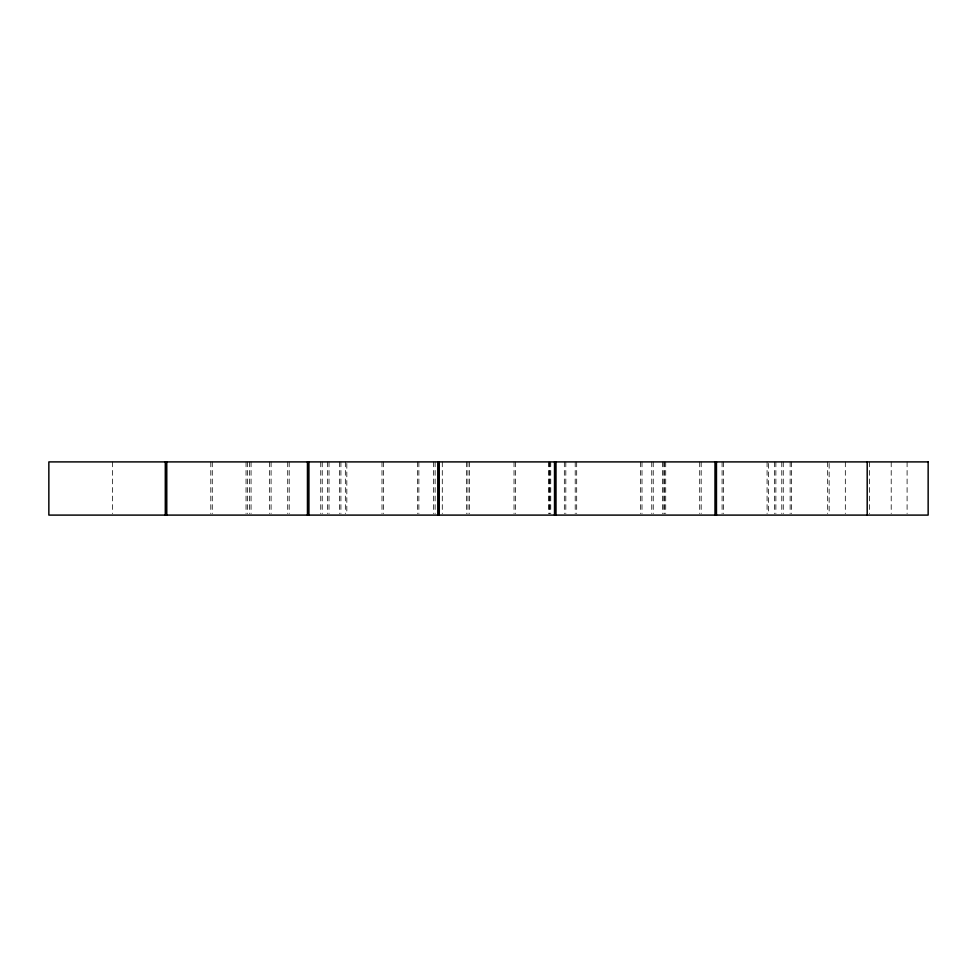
<?xml version="1.0" encoding="UTF-8"?>
<svg xmlns="http://www.w3.org/2000/svg" width="977" height="977" viewBox="0 0 977 977"><rect width="100%" height="100%" fill="white"/><g stroke="black" fill="none" stroke-linecap="round" stroke-linejoin="round"><path stroke-width="0.73" stroke-dasharray="4.88 3.66" d="M907.096 461.901L907.096 513.584M891.207 461.901L891.207 513.584M869.567 461.901L869.567 513.584M845.325 461.901L845.325 513.584M829.143 463.416L829.143 513.584M827.666 461.901L827.666 513.584M791.614 461.901L791.614 513.584M790.137 461.901L790.137 513.584M783.261 461.901L783.261 513.584M781.783 461.901L781.783 513.584M775.872 461.901L775.872 513.584M774.395 461.901L774.395 513.584M768.557 463.416L768.557 513.584M767.079 461.901L767.079 513.584M723.566 461.901L723.566 513.584M722.088 461.901L722.088 513.584M701.181 461.901L701.181 513.584M699.703 461.901L699.703 513.584M665.716 461.901L665.716 513.584M664.238 461.901L664.238 513.584M663.933 461.901L663.933 513.584M662.455 461.901L662.455 513.584M653.234 461.901L653.234 513.584M651.757 461.901L651.757 513.584M641.999 461.901L641.999 513.584M640.521 461.901L640.521 513.584M576.686 461.901L576.686 513.584M575.209 461.901L575.209 513.584M565.817 461.901L565.817 513.584M564.34 461.901L564.34 513.584M550.747 461.901L550.747 513.584M549.856 461.901L549.856 513.584M549.269 461.901L549.269 513.584M548.378 461.901L548.378 513.584M515.502 461.901L515.502 513.584M514.024 461.901L514.024 513.584M469.473 461.901L469.473 513.584M467.922 461.901L467.995 513.584M466.444 461.901L466.444 513.584M442.288 461.901L442.288 513.584M435.119 461.901L435.119 513.584M433.641 461.901L433.641 513.584M418.864 461.901L418.864 513.584M417.387 461.901L417.387 513.584M383.472 461.901L383.472 513.584M381.995 461.901L381.995 513.584M346.823 463.416L346.823 513.584M345.345 461.901L345.345 513.584M340.912 461.901L340.912 513.584M339.434 461.901L339.434 513.584M329.017 461.901L329.017 513.584M327.539 461.901L327.539 513.584M322.227 461.901L322.227 513.584M320.749 461.901L320.749 513.584M289.192 461.901L289.192 513.584M287.714 461.901L287.714 513.584M271.093 461.901L271.093 513.584M269.615 461.901L269.615 513.584M251.065 461.901L251.065 513.584M249.587 461.901L249.587 513.584M247.523 461.901L247.523 513.584M246.045 461.901L246.045 513.584M212.278 461.901L212.278 513.584M210.8 461.901L210.8 513.584M112.465 461.901L112.465 513.584"/><path stroke-width="1.47" d="M867.197 461.901L867.197 515.099M716.471 461.901L716.471 515.099M714.993 461.901L714.993 515.099M555.998 461.901L555.998 515.099M554.521 461.901L554.521 515.099M439.259 461.901L439.259 515.099M437.781 461.901L437.781 515.099M308.927 461.901L308.927 515.099M307.45 461.901L307.45 515.099M166.774 461.901L166.774 515.099M165.296 461.901L165.296 515.099M928.15 461.901L48.85 461.901L48.85 515.099L928.15 515.099L928.15 461.901"/></g></svg>
